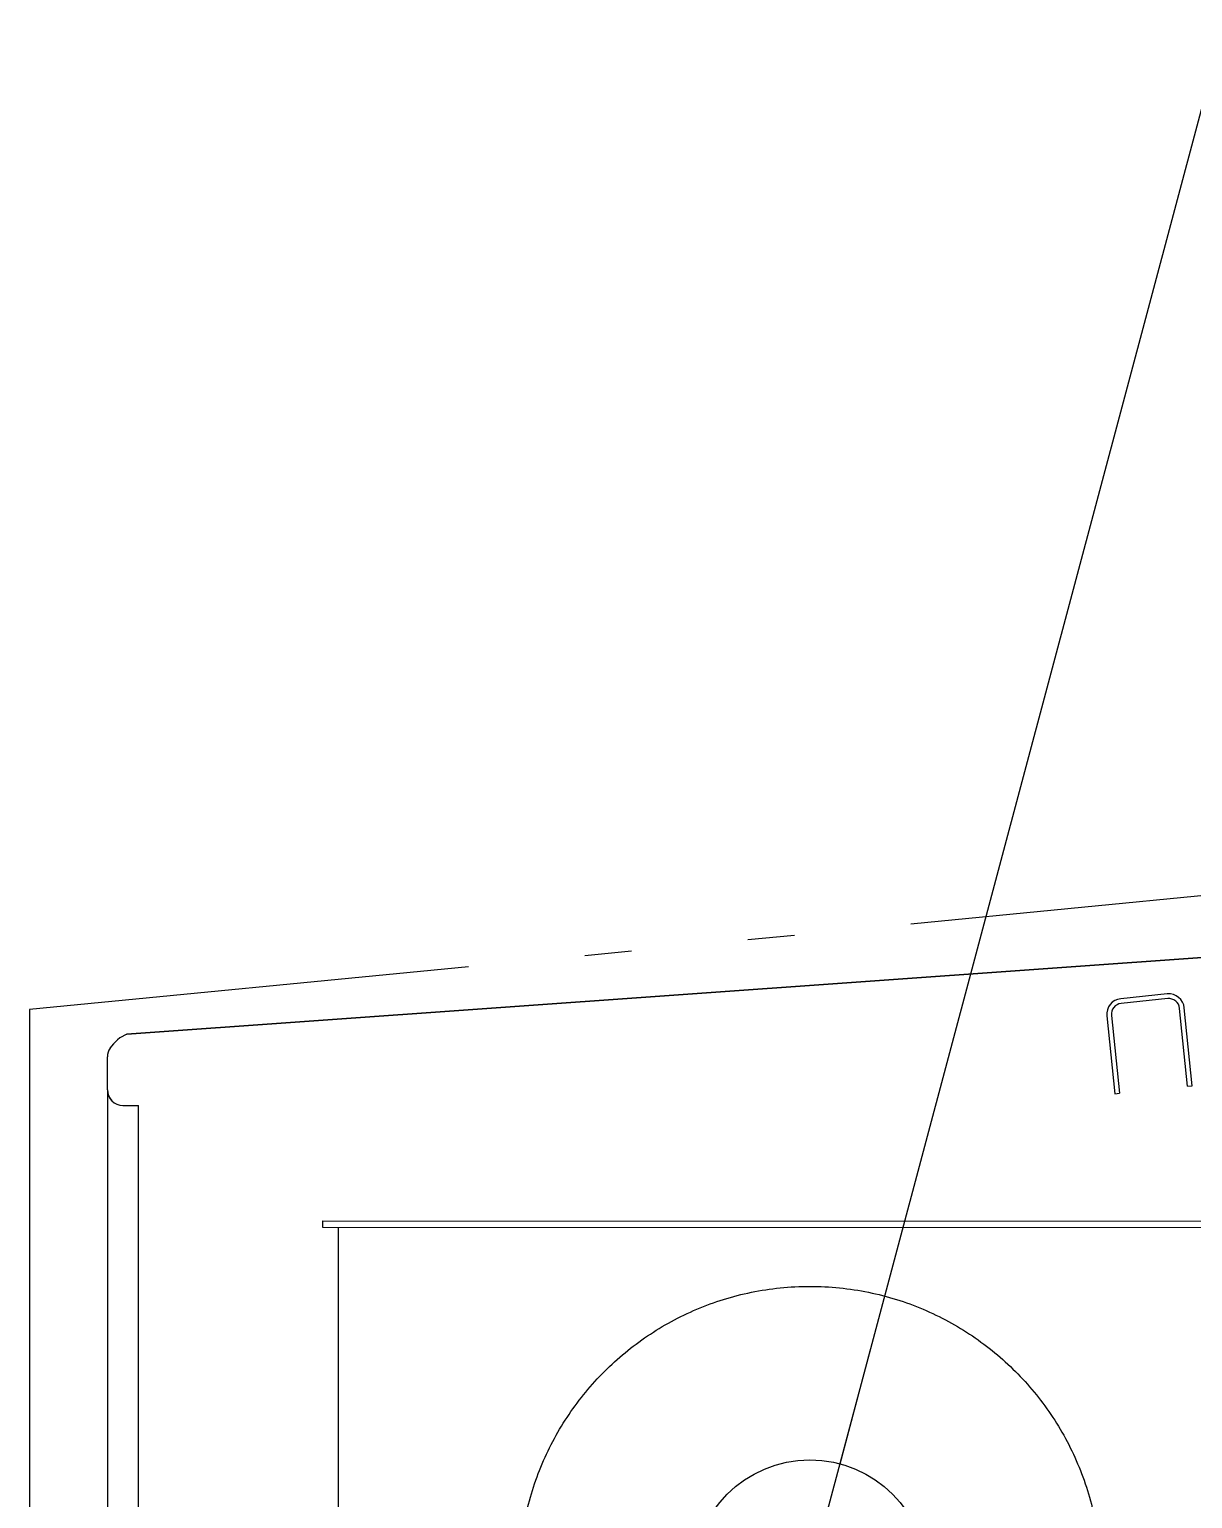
# Model space of a CAD drawing. Extents: x 39751 to 116307, y -36149 to -14965.
# Drawn here: x 43556 to 44302, y -31738 to -30795 of the extents above; entities that cross this region are included whole.
import ezdxf

# ---------------------------------------------------------------- set-up
doc = ezdxf.new("R2010")
doc.units = 0
doc.header["$LTSCALE"] = 1500
for name, pattern in [('ACAD_ISO12W100', [21, 12, -3, 0, -3, 0, -3]), ('CENTER', [1.32, 1.2, -0.05, 0.02, -0.05]), ('PHANTOM', [0.95, 0.76, -0.05, 0.02, -0.05, 0.02, -0.05])]:
    doc.linetypes.add(name, pattern=pattern)
for name, color, linetype in [('1', 1, 'CENTER'), ('confine8', 1, 'PHANTOM'), ('confinea', 3, 'Continuous')]:
    doc.layers.add(name, color=color, linetype=linetype)
doc.layers.add('AM_0', color=7, linetype='Continuous', lineweight=30)
doc.styles.get("Standard").update_dxf_attribs({"font": 'gbenor.shx', "width": 0.9, "bigfont": 'gbcbig.shx'})
doc.dimstyles.get("Standard").update_dxf_attribs({"dimtxt": 3.5, "dimasz": 3, "dimexe": 1, "dimexo": 0, "dimgap": 1, "dimtad": 1, "dimdec": 0, "dimdsep": 46, "dimtxsty": 'Standard', "dimblk": 'CLOSED', "dimcen": 0, "dimadec": 0, "dimazin": 2, "dimtfac": 1, "dimtdec": 0, "dimtofl": 0, "dimtmove": 2, "dimatfit": 3, "dimldrblk": 'NONE', "dimfxl": 0.18, "dimtolj": 1, "dimtzin": 0, "dimarcsym": 0})

msp = doc.modelspace()

# ---------------------------------------------------------------- linework, layer by layer
for p, q in [((44285.42, -31414.01), (44255.58, -31417.07)), ((44285.73, -31417.01), (44255.89, -31420.07)), ((44298.53, -31473.21), (44293.41, -31423.28)), ((44301.52, -31472.9), (44296.39, -31422.98)), ((44246.66, -31428.08), (44251.78, -31478.01)), ((44249.64, -31427.77), (44254.76, -31477.7)), ((43607.42, -31448.74), (43607.5, -31448.61)), ((43607.52, -31448.58), (43607.5, -31448.61)), ((43605.67, -31475.48), (43605.67, -31454.4)), ((43605.67, -31475.48), (43605.67, -31454.4)), ((43605.67, -31475.48), (43605.67, -31859.02)), ((44251.78, -31478.01), (44254.76, -31477.7)), ((44298.53, -31473.21), (44301.52, -31472.9)), ((43615.65, -31485.47), (43625.67, -31485.47)), ((43615.65, -31485.47), (43625.67, -31485.47)), ((43625.67, -32241.82), (43625.67, -31485.47)), ((43743.64, -31559.62), (44479.11, -31559.85)), ((43743.64, -31559.62), (43743.64, -31563.62)), ((43743.64, -31563.62), (44479.11, -31563.85)), ((43753.64, -31563.62), (43753.64, -32269.02))]:
    msp.add_line(p, q)
msp.add_lwpolyline([(43618.21, -31439.71), (43613.68, -31442.2), (43612.13, -31443.42), (43610.83, -31444.61), (43609.52, -31445.99), (43608.35, -31447.45), (43607.52, -31448.58)])
for start, end in [(145.75503, 179.98528), (145.75917, 179.98529)]:
    msp.add_arc((43615.74, -31454.4), 10.07, start, end)
for centre, major_axis, ratio, start_param, end_param in [((44286.45, -31424), (-1.01, 9.99), 0.996233, 4.713414, 6.28421), ((44256.6, -31427.06), (-1.01, 9.99), 0.996233, 0.001025, 1.571821), ((44256.6, -31427.06), (-0.71, 6.99), 0.996233, 0.001025, 1.571821), ((44286.45, -31424), (-0.71, 6.99), 0.996233, 4.713414, 6.28421), ((43615.68, -31475.45), (-5.6, -8.33), 0.996144, 5.306366, 6.873582), ((43615.69, -31475.45), (-5.6, -8.33), 0.996144, 5.306366, 6.873582)]:
    msp.add_ellipse(centre, major_axis=major_axis, ratio=ratio, start_param=start_param, end_param=end_param)
at = {"layer": '1'}
msp.add_circle((44056.29, -31787.93), 186.35, dxfattribs=at)
at = {"layer": 'AM_0'}
msp.add_line((43618.21, -31439.71), (45255.67, -31323.02), dxfattribs=at)
at = {"layer": 'confine8'}
msp.add_line((45255.67, -31259.02), (43555.67, -31424.02), dxfattribs=at)
at = {"layer": 'confinea', "color": 1, "linetype": 'ACAD_ISO12W100'}
msp.add_line((43555.67, -31424.02), (43555.67, -32759.02), dxfattribs=at)

# ---------------------------------------------------------------- leaders
at = {"layer": 'confinea', "annotation_type": 0, "has_hookline": 1, "hookline_direction": 0, "text_width": 4073.82}
for points in [[(44056.29, -31787.93), (44606.9, -29723.14), (45050.45, -29723.14)], [(44224.53, -32690.32), (44775.15, -30284.31), (45218.69, -30288.39)]]:
    msp.add_leader(points, dimstyle='Standard', override={"dimscale": 50, "dimgap": 1, "dimtad": 0, "dimldrblk": 'DotBlank', "dimarcsym": 1}, dxfattribs=at)

doc.saveas('drawing.dxf')
